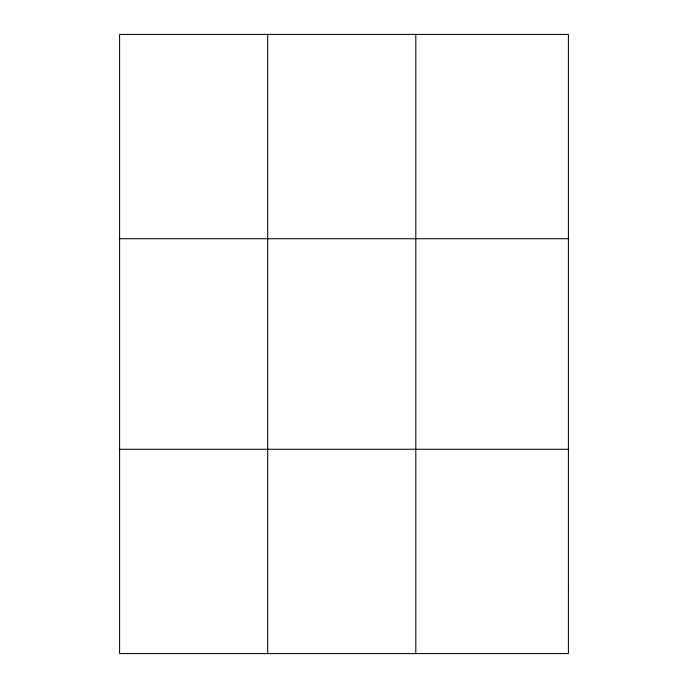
<?xml version="1.0" encoding="UTF-8"?>
<svg xmlns="http://www.w3.org/2000/svg" width="688" height="688" viewBox="0 0 688 688"><rect width="100%" height="100%" fill="white"/><g stroke="black" fill="none" stroke-linecap="round" stroke-linejoin="round"><path stroke-width="1.03" d="M267.701 653.6L267.701 34.4M415.81 653.6L415.81 34.4M119.6 238.736L568.4 238.736M119.6 449.264L568.4 449.264M568.4 585.488L568.4 653.6L119.6 653.6L119.6 34.4L568.4 34.4L568.4 585.488"/></g></svg>
